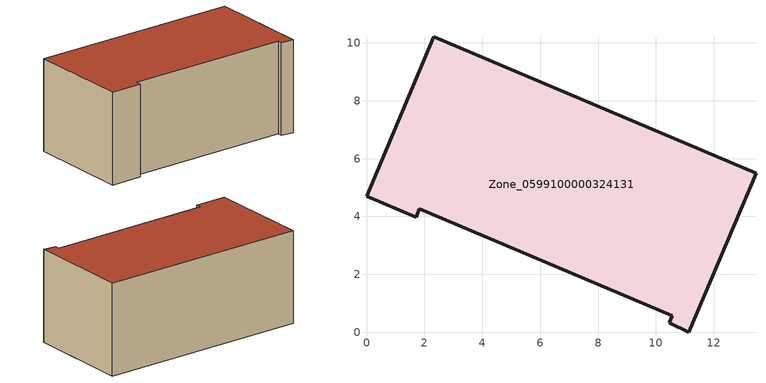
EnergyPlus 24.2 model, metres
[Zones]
Zone_0599100000324131
 floor ground (C_G): 0,4.7 2.32,10.21 13.46,5.5 11.13,0 10.46,0.33 10.57,0.57 1.83,4.26 1.72,3.98 z0
 wall outside (C_F): 1.83,4.26 10.57,0.57 10.46,0.33 11.13,0 13.46,5.5 2.32,10.21 0,4.7 1.72,3.98 1.83,4.26 z0:5.32
 roof outside (C_R): 13.46,5.5 2.32,10.21 0,4.7 1.72,3.98 1.83,4.26 10.57,0.57 10.46,0.33 11.13,0 z5.32
[BUILDING]
Pand.0599100000324131: North Axis=0; Terrain=City; Loads Convergence Tolerance Value=0.04; Temperature Convergence Tolerance Value=0.4; Solar Distribution=FullExterior; Maximum Number of Warmup Days=25; Minimum Number of Warmup Days=1
[Site:Location]
Rotterdam.The.Hague.AP_ZH_NLD Design_Conditions: Latitude=51.96; Longitude=4.45; Time Zone=1; Elevation=-4.5
[SITE:GROUNDTEMPERATURE:BUILDINGSURFACE]
18, 18, 18, 18, 18, 18, 18, 18, 18, 18, 18, 18
[MATERIAL] Thermal Absorptance=0.9; Solar Absorptance=0.7; Visible Absorptance=0.7
Name | Roughness | Thickness | Conductivity | Density | Specific Heat
G.TC.1975-1991 | MediumSmooth | 0.15 | 0.288461 | 540 | 1210
F.TC.1975-1991 | Rough | 0.3 | 0.230769 | 1920 | 840
R.TC.1975-1991 | MediumRough | 0.2 | 0.153846 | 1500 | 1000
[CONSTRUCTION]
C_G: G.TC.1975-1991
C_F: F.TC.1975-1991
C_R: R.TC.1975-1991
[ZONE]
Zone_0599100000324131: Type=1; Multiplier=1; Ceiling Height=Autocalculate; Volume=Autocalculate; Floor Area=autocalculate; Part of Total Floor Area=Yes
[ZONEINFILTRATION:DESIGNFLOWRATE]
Infil_Zone_0599100000324131: Zone or ZoneList or Space or SpaceList=Zone_0599100000324131; Schedule=AlwaysOn; Design Flow Rate Calculation Method=Flow/Area; Flow Rate per Floor Area=0.003; Constant Term Coefficient=1; Temperature Term Coefficient=0; Velocity Term Coefficient=0; Velocity Squared Term Coefficient=0
[HVACTEMPLATE:ZONE:IDEALLOADSAIRSYSTEM]
Zone_0599100000324131: Maximum Heating Supply Air Temperature=50; Minimum Cooling Supply Air Temperature=13; Maximum Heating Supply Air Humidity Ratio=0.0156; Minimum Cooling Supply Air Humidity Ratio=0.0077; Heating Limit=NoLimit; Cooling Limit=NoLimit; Dehumidification Control Type=ConstantSensibleHeatRatio; Cooling Sensible Heat Ratio=0.7; Dehumidification Setpoint=60; Humidification Control Type=None; Humidification Setpoint=30; Outdoor Air Method=None; Outdoor Air Flow Rate per Person=0.00944; Outdoor Air Flow Rate per Zone Floor Area=0; Outdoor Air Flow Rate per Zone=0; Demand Controlled Ventilation Type=None; Outdoor Air Economizer Type=NoEconomizer; Heat Recovery Type=None; Sensible Heat Recovery Effectiveness=0.7; Latent Heat Recovery Effectiveness=0.65
[ZONECONTROL:THERMOSTAT]
ThermostatControl_Zone_0599100000324131: Zone or ZoneList=Zone_0599100000324131; Control Type Schedule=DualSetpointControlType; Control 1=Thermostat_Zone_0599100000324131; Temperature Difference Between Cutout And Setpoint=0
[THERMOSTATSETPOINT:DUALSETPOINT]
Thermostat_Zone_0599100000324131: Heating Setpoint Temperature Schedule=HeatingSetpoint_Zone_0599100000324131; Cooling Setpoint Temperature Schedule=CoolingSetpoint_Zone_0599100000324131
[SCHEDULE:COMPACT]
HeatingSetpoint_Zone_0599100000324131: Through: 12/31, For: AllDays, Until: 24:00, 21
CoolingSetpoint_Zone_0599100000324131: Through: 12/31, For: AllDays, Until: 24:00, 24
DualSetpointControlType: Through: 12/31, For: AllDays, Until: 24:00, 4
AlwaysOn: Through: 12/31, For: AllDays, Until: 24:00, 1
